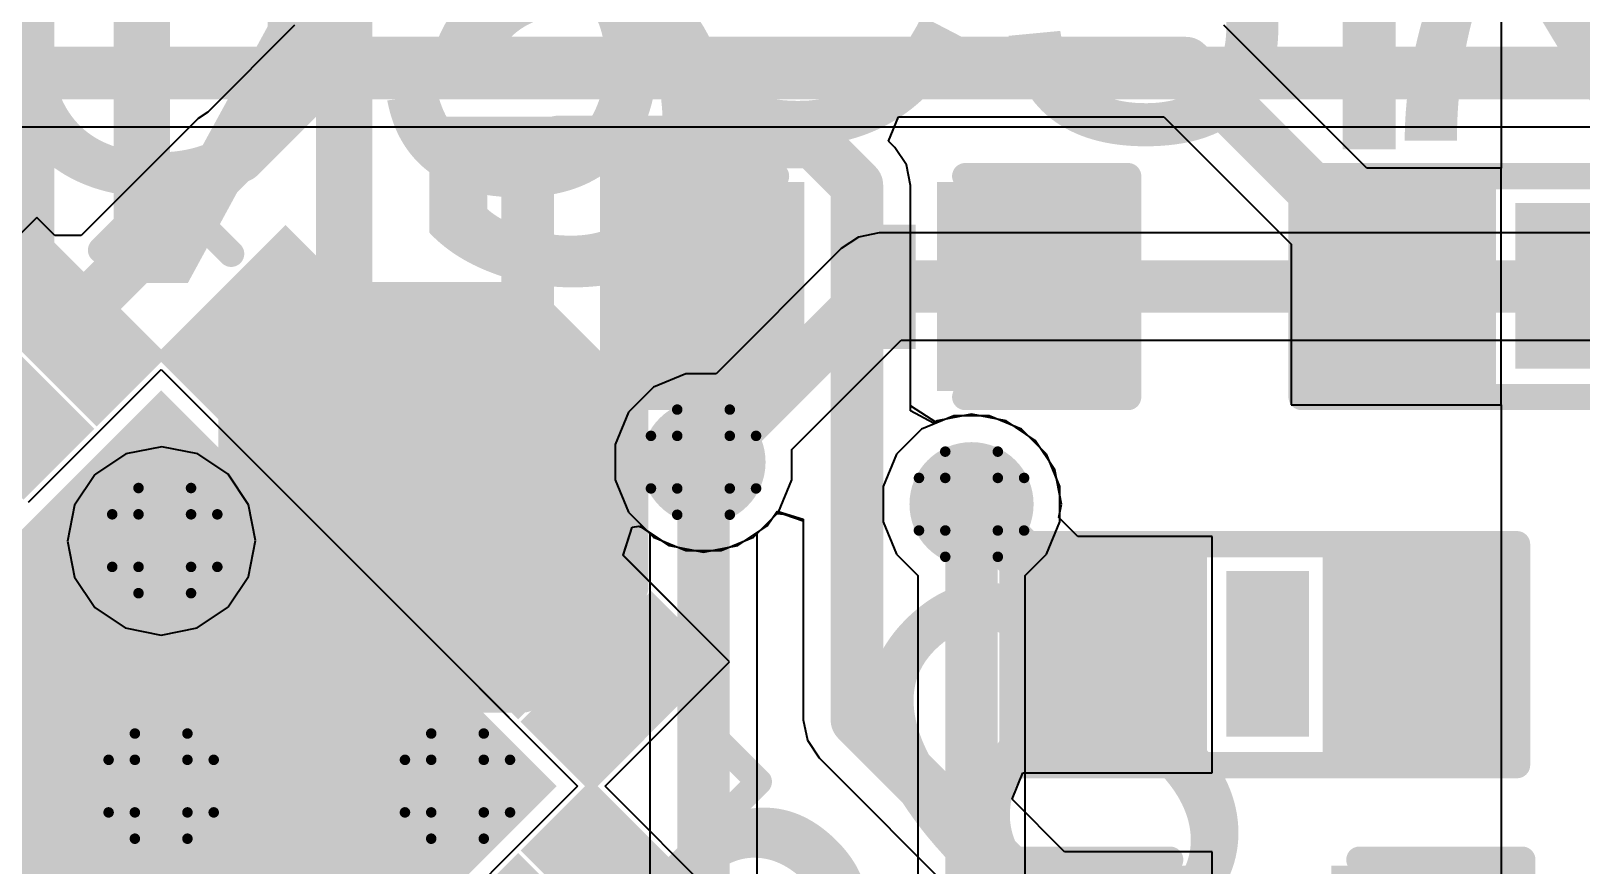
# Model space of a CAD drawing. Header units: inches. Extents: x -1 to 13, y -1.6 to 0.5.
# Drawn here: x 1.553 to 1.848, y 0.0844 to 0.243 of the extents above; entities that cross this region are included whole.
import ezdxf

# ---------------------------------------------------------------- set-up
doc = ezdxf.new("R2010")
doc.units = ezdxf.units.IN
doc.header["$MEASUREMENT"] = 0
for name, color, linetype in [('Bottom Layer', 5, 'Continuous'), ('Bottom Overlay', 54, 'Continuous'), ('Bottom Paste', 16, 'Continuous'), ('Bottom Solder', 6, 'Continuous'), ('Drill Drawing', 1, 'Continuous'), ('Top Glue Points', 56, 'Continuous'), ('Top Layer', 1, 'Continuous'), ('Top Overlay', 2, 'Continuous'), ('Top Paste', 8, 'Continuous'), ('Top Solder', 216, 'Continuous'), ('Via Holes', 16, 'Continuous')]:
    doc.layers.add(name, color=color, linetype=linetype)
doc.styles.add('Arial', font='', dxfattribs={"height": 0.2})
doc.styles.add('Arial_Bold', font='', dxfattribs={"height": 0.2})
doc.styles.get('Arial').set_extended_font_data('Arial')
doc.styles.get('Arial_Bold').set_extended_font_data('Arial', bold=True)

# ---------------------------------------------------------------- blocks, each defined once
blk = doc.blocks.new('CAP_0603_54')
at = {"layer": 'Top Layer'}
for points in [[(-0.015, 0.0175), (-0.015, -0.0175), (-0.045, -0.0175), (-0.045, 0.0175)], [(0.045, 0.0175), (0.045, -0.0175), (0.015, -0.0175), (0.015, 0.0175)]]:
    blk.add_hatch(color=1, dxfattribs=at).paths.add_polyline_path(points)
at = {"layer": 'Top Paste'}
for points in [[(-0.015, 0.0175), (-0.015, -0.0175), (-0.045, -0.0175), (-0.045, 0.0175)], [(0.045, 0.0175), (0.045, -0.0175), (0.015, -0.0175), (0.015, 0.0175)]]:
    blk.add_hatch(color=8, dxfattribs=at).paths.add_polyline_path(points)
at = {"layer": 'Top Solder'}
for points in [[(-0.01264, 0.01986), (-0.01264, -0.01986), (-0.04736, -0.01986), (-0.04736, 0.01986)], [(0.04736, 0.01986), (0.04736, -0.01986), (0.01264, -0.01986), (0.01264, 0.01986)]]:
    blk.add_hatch(color=216, dxfattribs=at).paths.add_polyline_path(points)
at = {"layer": 'Top Overlay', "const_width": 0.005}
for points in [[(-0.049, 0.021), (-0.049, -0.021)], [(-0.018, 0.021), (-0.049, 0.021)], [(0.049, 0.021), (0.018, 0.021)], [(0.049, 0.021), (0.049, -0.021)], [(-0.018, -0.021), (-0.049, -0.021)], [(0.049, -0.021), (0.018, -0.021)]]:
    blk.add_lwpolyline(points, dxfattribs=at)
at = {"layer": 'Top Overlay', "const_width": 0.0025}
for points in [[(-0.05025, 0.021, 1), (-0.04775, 0.021, 1)], [(-0.05025, 0.021, 1), (-0.04775, 0.021, 1)], [(-0.01925, 0.021, 1), (-0.01675, 0.021, 1)], [(0.01675, 0.021, 1), (0.01925, 0.021, 1)], [(0.04775, 0.021, 1), (0.05025, 0.021, 1)], [(0.04775, 0.021, 1), (0.05025, 0.021, 1)], [(-0.05025, -0.021, 1), (-0.04775, -0.021, 1)], [(-0.05025, -0.021, 1), (-0.04775, -0.021, 1)], [(-0.01925, -0.021, 1), (-0.01675, -0.021, 1)], [(0.01675, -0.021, 1), (0.01925, -0.021, 1)], [(0.04775, -0.021, 1), (0.05025, -0.021, 1)], [(0.04775, -0.021, 1), (0.05025, -0.021, 1)]]:
    blk.add_lwpolyline(points, format="xyb", close=True, dxfattribs=at)
blk = doc.blocks.new('CAP_0603_55')
at = {"layer": 'Top Layer'}
for points in [[(-0.015, 0.0175), (-0.015, -0.0175), (-0.045, -0.0175), (-0.045, 0.0175)], [(0.045, 0.0175), (0.045, -0.0175), (0.015, -0.0175), (0.015, 0.0175)]]:
    blk.add_hatch(color=1, dxfattribs=at).paths.add_polyline_path(points)
at = {"layer": 'Top Paste'}
for points in [[(-0.015, 0.0175), (-0.015, -0.0175), (-0.045, -0.0175), (-0.045, 0.0175)], [(0.045, 0.0175), (0.045, -0.0175), (0.015, -0.0175), (0.015, 0.0175)]]:
    blk.add_hatch(color=8, dxfattribs=at).paths.add_polyline_path(points)
at = {"layer": 'Top Solder'}
for points in [[(-0.01264, 0.01986), (-0.01264, -0.01986), (-0.04736, -0.01986), (-0.04736, 0.01986)], [(0.04736, 0.01986), (0.04736, -0.01986), (0.01264, -0.01986), (0.01264, 0.01986)]]:
    blk.add_hatch(color=216, dxfattribs=at).paths.add_polyline_path(points)
at = {"layer": 'Top Overlay', "const_width": 0.005}
for points in [[(-0.049, 0.021), (-0.049, -0.021)], [(-0.018, 0.021), (-0.049, 0.021)], [(0.049, 0.021), (0.018, 0.021)], [(0.049, 0.021), (0.049, -0.021)], [(-0.018, -0.021), (-0.049, -0.021)], [(0.049, -0.021), (0.018, -0.021)]]:
    blk.add_lwpolyline(points, dxfattribs=at)
at = {"layer": 'Top Overlay', "const_width": 0.0025}
for points in [[(-0.05025, 0.021, 1), (-0.04775, 0.021, 1)], [(-0.05025, 0.021, 1), (-0.04775, 0.021, 1)], [(-0.01925, 0.021, 1), (-0.01675, 0.021, 1)], [(0.01675, 0.021, 1), (0.01925, 0.021, 1)], [(0.04775, 0.021, 1), (0.05025, 0.021, 1)], [(0.04775, 0.021, 1), (0.05025, 0.021, 1)], [(-0.05025, -0.021, 1), (-0.04775, -0.021, 1)], [(-0.05025, -0.021, 1), (-0.04775, -0.021, 1)], [(-0.01925, -0.021, 1), (-0.01675, -0.021, 1)], [(0.01675, -0.021, 1), (0.01925, -0.021, 1)], [(0.04775, -0.021, 1), (0.05025, -0.021, 1)], [(0.04775, -0.021, 1), (0.05025, -0.021, 1)]]:
    blk.add_lwpolyline(points, format="xyb", close=True, dxfattribs=at)
blk = doc.blocks.new('TEST_POINT_B_95')
at = {"layer": 'Bottom Layer'}
blk.add_hatch(color=5, dxfattribs=at).paths.add_polyline_path([(0.015, 0.03), (-0.015, 0.03), (-0.03, 0.015), (-0.03, -0.015), (-0.015, -0.03), (0.015, -0.03), (0.03, -0.015), (0.03, 0.015)])
at = {"layer": 'Bottom Paste'}
blk.add_hatch(color=16, dxfattribs=at).paths.add_polyline_path([(0.015, 0.03), (-0.015, 0.03), (-0.03, 0.015), (-0.03, -0.015), (-0.015, -0.03), (0.015, -0.03), (0.03, -0.015), (0.03, 0.015)])
at = {"layer": 'Bottom Solder'}
blk.add_hatch(color=6, dxfattribs=at).paths.add_polyline_path([(0.017, 0.034), (-0.017, 0.034), (-0.034, 0.017), (-0.034, -0.017), (-0.017, -0.034), (0.017, -0.034), (0.034, -0.017), (0.034, 0.017)])
at = {"layer": 'Bottom Overlay', "const_width": 0.00787}
for points in [[(-0.017, 0.037), (-0.037, 0.017)], [(0.017, 0.037), (-0.017, 0.037)], [(0.037, 0.017), (0.017, 0.037)], [(-0.037, 0.017), (-0.037, -0.017)], [(0.037, 0.017), (0.037, -0.017)], [(-0.017, -0.037), (-0.037, -0.017)], [(0.037, -0.017), (0.017, -0.037)], [(0.017, -0.037), (-0.017, -0.037)]]:
    blk.add_lwpolyline(points, dxfattribs=at)
at = {"layer": 'Bottom Overlay', "const_width": 0.00394}
for points in [[(-0.01897, 0.037, 1), (-0.01503, 0.037, 1)], [(-0.01897, 0.037, 1), (-0.01503, 0.037, 1)], [(0.01503, 0.037, 1), (0.01897, 0.037, 1)], [(0.01503, 0.037, 1), (0.01897, 0.037, 1)], [(-0.03897, 0.017, 1), (-0.03503, 0.017, 1)], [(-0.03897, 0.017, 1), (-0.03503, 0.017, 1)], [(0.03503, 0.017, 1), (0.03897, 0.017, 1)], [(0.03503, 0.017, 1), (0.03897, 0.017, 1)], [(-0.03897, -0.017, 1), (-0.03503, -0.017, 1)], [(-0.03897, -0.017, 1), (-0.03503, -0.017, 1)], [(0.03503, -0.017, 1), (0.03897, -0.017, 1)], [(0.03503, -0.017, 1), (0.03897, -0.017, 1)], [(-0.01897, -0.037, 1), (-0.01503, -0.037, 1)], [(-0.01897, -0.037, 1), (-0.01503, -0.037, 1)], [(0.01503, -0.037, 1), (0.01897, -0.037, 1)], [(0.01503, -0.037, 1), (0.01897, -0.037, 1)]]:
    blk.add_lwpolyline(points, format="xyb", close=True, dxfattribs=at)
blk = doc.blocks.new('RES_0603_119')
at = {"layer": 'Top Layer'}
for points in [[(-0.015, 0.0175), (-0.015, -0.0175), (-0.045, -0.0175), (-0.045, 0.0175)], [(0.045, 0.0175), (0.045, -0.0175), (0.015, -0.0175), (0.015, 0.0175)]]:
    blk.add_hatch(color=1, dxfattribs=at).paths.add_polyline_path(points)
at = {"layer": 'Top Paste'}
for points in [[(-0.015, 0.0175), (-0.015, -0.0175), (-0.045, -0.0175), (-0.045, 0.0175)], [(0.045, 0.0175), (0.045, -0.0175), (0.015, -0.0175), (0.015, 0.0175)]]:
    blk.add_hatch(color=8, dxfattribs=at).paths.add_polyline_path(points)
at = {"layer": 'Top Solder'}
for points in [[(-0.011, 0.0215), (-0.011, -0.0215), (-0.049, -0.0215), (-0.049, 0.0215)], [(0.049, 0.0215), (0.049, -0.0215), (0.011, -0.0215), (0.011, 0.0215)]]:
    blk.add_hatch(color=216, dxfattribs=at).paths.add_polyline_path(points)
at = {"layer": 'Top Overlay', "const_width": 0.005}
for points in [[(-0.048, 0.021), (0.048, 0.021)], [(-0.048, -0.021), (-0.048, 0.021)], [(0.048, -0.021), (0.048, 0.021)], [(-0.048, -0.021), (0.048, -0.021)]]:
    blk.add_lwpolyline(points, dxfattribs=at)
at = {"layer": 'Top Overlay', "const_width": 0.0025}
for points in [[(-0.04925, 0.021, 1), (-0.04675, 0.021, 1)], [(-0.04925, 0.021, 1), (-0.04675, 0.021, 1)], [(0.04675, 0.021, 1), (0.04925, 0.021, 1)], [(0.04675, 0.021, 1), (0.04925, 0.021, 1)], [(-0.04925, -0.021, 1), (-0.04675, -0.021, 1)], [(-0.04925, -0.021, 1), (-0.04675, -0.021, 1)], [(0.04675, -0.021, 1), (0.04925, -0.021, 1)], [(0.04675, -0.021, 1), (0.04925, -0.021, 1)]]:
    blk.add_lwpolyline(points, format="xyb", close=True, dxfattribs=at)
blk = doc.blocks.new('RES_0603_120')
at = {"layer": 'Top Layer'}
for points in [[(-0.015, 0.0175), (-0.015, -0.0175), (-0.045, -0.0175), (-0.045, 0.0175)], [(0.045, 0.0175), (0.045, -0.0175), (0.015, -0.0175), (0.015, 0.0175)]]:
    blk.add_hatch(color=1, dxfattribs=at).paths.add_polyline_path(points)
at = {"layer": 'Top Paste'}
for points in [[(-0.015, 0.0175), (-0.015, -0.0175), (-0.045, -0.0175), (-0.045, 0.0175)], [(0.045, 0.0175), (0.045, -0.0175), (0.015, -0.0175), (0.015, 0.0175)]]:
    blk.add_hatch(color=8, dxfattribs=at).paths.add_polyline_path(points)
at = {"layer": 'Top Solder'}
for points in [[(-0.011, 0.0215), (-0.011, -0.0215), (-0.049, -0.0215), (-0.049, 0.0215)], [(0.049, 0.0215), (0.049, -0.0215), (0.011, -0.0215), (0.011, 0.0215)]]:
    blk.add_hatch(color=216, dxfattribs=at).paths.add_polyline_path(points)
at = {"layer": 'Top Overlay', "const_width": 0.005}
for points in [[(0.048, 0.021), (-0.048, 0.021)], [(-0.048, 0.021), (-0.048, -0.021)], [(0.048, 0.021), (0.048, -0.021)], [(0.048, -0.021), (-0.048, -0.021)]]:
    blk.add_lwpolyline(points, dxfattribs=at)
at = {"layer": 'Top Overlay', "const_width": 0.0025}
for points in [[(-0.04925, 0.021, 1), (-0.04675, 0.021, 1)], [(-0.04925, 0.021, 1), (-0.04675, 0.021, 1)], [(0.04675, 0.021, 1), (0.04925, 0.021, 1)], [(0.04675, 0.021, 1), (0.04925, 0.021, 1)], [(-0.04925, -0.021, 1), (-0.04675, -0.021, 1)], [(-0.04925, -0.021, 1), (-0.04675, -0.021, 1)], [(0.04675, -0.021, 1), (0.04925, -0.021, 1)], [(0.04675, -0.021, 1), (0.04925, -0.021, 1)]]:
    blk.add_lwpolyline(points, format="xyb", close=True, dxfattribs=at)
blk = doc.blocks.new('24_QFN__4X4__127')
at = {"layer": 'Top Layer'}
for points in [[(-0.05472, 0.06102), (-0.05472, 0.08819), (-0.0437, 0.08819), (-0.0437, 0.06102)], [(-0.03504, 0.06102), (-0.03504, 0.08819), (-0.02402, 0.08819), (-0.02402, 0.06102)], [(-0.01535, 0.06102), (-0.01535, 0.08819), (-0.00433, 0.08819), (-0.00433, 0.06102)], [(0.00433, 0.06102), (0.00433, 0.08819), (0.01535, 0.08819), (0.01535, 0.06102)], [(0.02402, 0.06102), (0.02402, 0.08819), (0.03504, 0.08819), (0.03504, 0.06102)], [(0.0437, 0.06102), (0.0437, 0.08819), (0.05472, 0.08819), (0.05472, 0.06102)], [(-0.08819, 0.05472), (-0.06102, 0.05472), (-0.06102, 0.0437), (-0.08819, 0.0437)], [(0.06102, 0.05472), (0.08819, 0.05472), (0.08819, 0.0437), (0.06102, 0.0437)], [(-0.04921, -0.04921), (-0.04921, 0.04921), (0.04921, 0.04921), (0.04921, -0.04921)], [(-0.08819, 0.03504), (-0.06102, 0.03504), (-0.06102, 0.02402), (-0.08819, 0.02402)], [(0.06102, 0.03504), (0.08819, 0.03504), (0.08819, 0.02402), (0.06102, 0.02402)], [(-0.08819, 0.01535), (-0.06102, 0.01535), (-0.06102, 0.00433), (-0.08819, 0.00433)], [(0.06102, 0.01535), (0.08819, 0.01535), (0.08819, 0.00433), (0.06102, 0.00433)], [(-0.08819, -0.00433), (-0.06102, -0.00433), (-0.06102, -0.01535), (-0.08819, -0.01535)], [(0.06102, -0.00433), (0.08819, -0.00433), (0.08819, -0.01535), (0.06102, -0.01535)], [(-0.08819, -0.02402), (-0.06102, -0.02402), (-0.06102, -0.03504), (-0.08819, -0.03504)], [(0.06102, -0.02402), (0.08819, -0.02402), (0.08819, -0.03504), (0.06102, -0.03504)], [(-0.08819, -0.0437), (-0.06102, -0.0437), (-0.06102, -0.05472), (-0.08819, -0.05472)], [(0.06102, -0.0437), (0.08819, -0.0437), (0.08819, -0.05472), (0.06102, -0.05472)], [(-0.0437, -0.06102), (-0.0437, -0.08819), (-0.05472, -0.08819), (-0.05472, -0.06102)], [(-0.02402, -0.06102), (-0.02402, -0.08819), (-0.03504, -0.08819), (-0.03504, -0.06102)], [(-0.00433, -0.06102), (-0.00433, -0.08819), (-0.01535, -0.08819), (-0.01535, -0.06102)], [(0.01535, -0.06102), (0.01535, -0.08819), (0.00433, -0.08819), (0.00433, -0.06102)], [(0.03504, -0.06102), (0.03504, -0.08819), (0.02402, -0.08819), (0.02402, -0.06102)], [(0.05472, -0.06102), (0.05472, -0.08819), (0.0437, -0.08819), (0.0437, -0.06102)]]:
    blk.add_hatch(color=1, dxfattribs=at).paths.add_polyline_path(points)
at = {"layer": 'Top Paste'}
for points in [[(-0.05472, 0.06102), (-0.05472, 0.08819), (-0.0437, 0.08819), (-0.0437, 0.06102)], [(-0.03504, 0.06102), (-0.03504, 0.08819), (-0.02402, 0.08819), (-0.02402, 0.06102)], [(-0.01535, 0.06102), (-0.01535, 0.08819), (-0.00433, 0.08819), (-0.00433, 0.06102)], [(0.00433, 0.06102), (0.00433, 0.08819), (0.01535, 0.08819), (0.01535, 0.06102)], [(0.02402, 0.06102), (0.02402, 0.08819), (0.03504, 0.08819), (0.03504, 0.06102)], [(0.0437, 0.06102), (0.0437, 0.08819), (0.05472, 0.08819), (0.05472, 0.06102)], [(-0.08819, 0.05472), (-0.06102, 0.05472), (-0.06102, 0.0437), (-0.08819, 0.0437)], [(0.06102, 0.05472), (0.08819, 0.05472), (0.08819, 0.0437), (0.06102, 0.0437)], [(-0.04921, -0.04921), (-0.04921, 0.04921), (0.04921, 0.04921), (0.04921, -0.04921)], [(-0.08819, 0.03504), (-0.06102, 0.03504), (-0.06102, 0.02402), (-0.08819, 0.02402)], [(0.06102, 0.03504), (0.08819, 0.03504), (0.08819, 0.02402), (0.06102, 0.02402)], [(-0.08819, 0.01535), (-0.06102, 0.01535), (-0.06102, 0.00433), (-0.08819, 0.00433)], [(0.06102, 0.01535), (0.08819, 0.01535), (0.08819, 0.00433), (0.06102, 0.00433)], [(-0.08819, -0.00433), (-0.06102, -0.00433), (-0.06102, -0.01535), (-0.08819, -0.01535)], [(0.06102, -0.00433), (0.08819, -0.00433), (0.08819, -0.01535), (0.06102, -0.01535)], [(-0.08819, -0.02402), (-0.06102, -0.02402), (-0.06102, -0.03504), (-0.08819, -0.03504)], [(0.06102, -0.02402), (0.08819, -0.02402), (0.08819, -0.03504), (0.06102, -0.03504)], [(-0.08819, -0.0437), (-0.06102, -0.0437), (-0.06102, -0.05472), (-0.08819, -0.05472)], [(0.06102, -0.0437), (0.08819, -0.0437), (0.08819, -0.05472), (0.06102, -0.05472)], [(-0.0437, -0.06102), (-0.0437, -0.08819), (-0.05472, -0.08819), (-0.05472, -0.06102)], [(-0.02402, -0.06102), (-0.02402, -0.08819), (-0.03504, -0.08819), (-0.03504, -0.06102)], [(-0.00433, -0.06102), (-0.00433, -0.08819), (-0.01535, -0.08819), (-0.01535, -0.06102)], [(0.01535, -0.06102), (0.01535, -0.08819), (0.00433, -0.08819), (0.00433, -0.06102)], [(0.03504, -0.06102), (0.03504, -0.08819), (0.02402, -0.08819), (0.02402, -0.06102)], [(0.05472, -0.06102), (0.05472, -0.08819), (0.0437, -0.08819), (0.0437, -0.06102)]]:
    blk.add_hatch(color=8, dxfattribs=at).paths.add_polyline_path(points)
at = {"layer": 'Top Solder'}
for points in [[(-0.05872, 0.05702), (-0.05872, 0.09219), (-0.0397, 0.09219), (-0.0397, 0.05702)], [(-0.03904, 0.05702), (-0.03904, 0.09219), (-0.02002, 0.09219), (-0.02002, 0.05702)], [(-0.01935, 0.05702), (-0.01935, 0.09219), (-0.00033, 0.09219), (-0.00033, 0.05702)], [(0.00033, 0.05702), (0.00033, 0.09219), (0.01935, 0.09219), (0.01935, 0.05702)], [(0.02002, 0.05702), (0.02002, 0.09219), (0.03904, 0.09219), (0.03904, 0.05702)], [(0.0397, 0.05702), (0.0397, 0.09219), (0.05872, 0.09219), (0.05872, 0.05702)], [(-0.09219, 0.05872), (-0.05702, 0.05872), (-0.05702, 0.0397), (-0.09219, 0.0397)], [(0.05702, 0.05872), (0.09219, 0.05872), (0.09219, 0.0397), (0.05702, 0.0397)], [(-0.05321, -0.05321), (-0.05321, 0.05321), (0.05321, 0.05321), (0.05321, -0.05321)], [(-0.09219, 0.03904), (-0.05702, 0.03904), (-0.05702, 0.02002), (-0.09219, 0.02002)], [(0.05702, 0.03904), (0.09219, 0.03904), (0.09219, 0.02002), (0.05702, 0.02002)], [(-0.09219, 0.01935), (-0.05702, 0.01935), (-0.05702, 0.00033), (-0.09219, 0.00033)], [(0.05702, 0.01935), (0.09219, 0.01935), (0.09219, 0.00033), (0.05702, 0.00033)], [(-0.09219, -0.00033), (-0.05702, -0.00033), (-0.05702, -0.01935), (-0.09219, -0.01935)], [(0.05702, -0.00033), (0.09219, -0.00033), (0.09219, -0.01935), (0.05702, -0.01935)], [(-0.09219, -0.02002), (-0.05702, -0.02002), (-0.05702, -0.03904), (-0.09219, -0.03904)], [(0.05702, -0.02002), (0.09219, -0.02002), (0.09219, -0.03904), (0.05702, -0.03904)], [(-0.09219, -0.0397), (-0.05702, -0.0397), (-0.05702, -0.05872), (-0.09219, -0.05872)], [(0.05702, -0.0397), (0.09219, -0.0397), (0.09219, -0.05872), (0.05702, -0.05872)], [(-0.0397, -0.05702), (-0.0397, -0.09219), (-0.05872, -0.09219), (-0.05872, -0.05702)], [(-0.02002, -0.05702), (-0.02002, -0.09219), (-0.03904, -0.09219), (-0.03904, -0.05702)], [(-0.00033, -0.05702), (-0.00033, -0.09219), (-0.01935, -0.09219), (-0.01935, -0.05702)], [(0.01935, -0.05702), (0.01935, -0.09219), (0.00033, -0.09219), (0.00033, -0.05702)], [(0.03904, -0.05702), (0.03904, -0.09219), (0.02002, -0.09219), (0.02002, -0.05702)], [(0.05872, -0.05702), (0.05872, -0.09219), (0.0397, -0.09219), (0.0397, -0.05702)]]:
    blk.add_hatch(color=216, dxfattribs=at).paths.add_polyline_path(points)
at = {"layer": 'Top Overlay', "const_width": 0.005}
for points in [[(-0.07983, 0.081), (-0.07983, 0.064)], [(-0.06183, 0.081), (-0.07983, 0.081)], [(0.08017, 0.081), (0.06217, 0.081)], [(0.08017, 0.081), (0.08017, 0.064)], [(-0.07983, -0.064), (-0.07983, -0.081)], [(0.08017, -0.064), (0.08017, -0.081)], [(-0.06183, -0.081), (-0.07983, -0.081)], [(0.08017, -0.081), (0.06217, -0.081)]]:
    blk.add_lwpolyline(points, dxfattribs=at)
at = {"layer": 'Top Overlay'}
for points, const_width in [([(-0.08108, 0.081, 1), (-0.07858, 0.081, 1)], 0.0025), ([(-0.08108, 0.081, 1), (-0.07858, 0.081, 1)], 0.0025), ([(-0.06308, 0.081, 1), (-0.06058, 0.081, 1)], 0.0025), ([(0.06092, 0.081, 1), (0.06342, 0.081, 1)], 0.0025), ([(0.07892, 0.081, 1), (0.08142, 0.081, 1)], 0.0025), ([(0.07892, 0.081, 1), (0.08142, 0.081, 1)], 0.0025), ([(-0.08108, 0.064, 1), (-0.07858, 0.064, 1)], 0.0025), ([(0.07892, 0.064, 1), (0.08142, 0.064, 1)], 0.0025), ([(-0.09776, 0.049, 1), (-0.10224, 0.049, 1)], 0.01), ([(-0.10474, 0.049, 1), (-0.09974, 0.049, 1)], 0.005), ([(-0.10026, 0.049, 1), (-0.09526, 0.049, 1)], 0.005), ([(-0.08108, -0.064, 1), (-0.07858, -0.064, 1)], 0.0025), ([(0.07892, -0.064, 1), (0.08142, -0.064, 1)], 0.0025), ([(-0.08108, -0.081, 1), (-0.07858, -0.081, 1)], 0.0025), ([(-0.08108, -0.081, 1), (-0.07858, -0.081, 1)], 0.0025), ([(-0.06308, -0.081, 1), (-0.06058, -0.081, 1)], 0.0025), ([(0.06092, -0.081, 1), (0.06342, -0.081, 1)], 0.0025), ([(0.07892, -0.081, 1), (0.08142, -0.081, 1)], 0.0025), ([(0.07892, -0.081, 1), (0.08142, -0.081, 1)], 0.0025)]:
    blk.add_lwpolyline(points, format="xyb", close=True, dxfattribs=dict(at, const_width=const_width))

msp = doc.modelspace()

# ---------------------------------------------------------------- hatches: boundary and pattern name
at = {"layer": 'Bottom Layer'}
h = msp.add_hatch(color=5, dxfattribs=at)
edge = h.paths.add_edge_path()
edge.add_arc((1.681, 0.161), 0.01181, 0, 360)
h = msp.add_hatch(color=5, dxfattribs=at)
edge = h.paths.add_edge_path()
edge.add_arc((1.732, 0.153), 0.01181, 0, 360)
h = msp.add_hatch(color=5, dxfattribs=at)
edge = h.paths.add_edge_path()
edge.add_arc((1.57849, 0.14608), 0.01181, 0, 360)
h = msp.add_hatch(color=5, dxfattribs=at)
edge = h.paths.add_edge_path()
edge.add_arc((1.5778, 0.09939), 0.01181, 0, 360)
h = msp.add_hatch(color=5, dxfattribs=at)
edge = h.paths.add_edge_path()
edge.add_arc((1.63419, 0.09939), 0.01181, 0, 360)
at = {"layer": 'Top Glue Points'}
for points in [[(1.83547, 0.21028), (1.83547, 0.17878), (1.85121, 0.17878), (1.85121, 0.21028)], [(1.72134, 0.20615), (1.7056, 0.20615), (1.7056, 0.18253), (1.72134, 0.18253)], [(1.78047, 0.14028), (1.78047, 0.10878), (1.79621, 0.10878), (1.79621, 0.14028)]]:
    msp.add_hatch(color=56, dxfattribs=at).paths.add_polyline_path(points)
at = {"layer": 'Top Layer'}
h = msp.add_hatch(color=1, dxfattribs=at)
edge = h.paths.add_edge_path()
edge.add_arc((1.681, 0.161), 0.01181, 0, 360)
h = msp.add_hatch(color=1, dxfattribs=at)
edge = h.paths.add_edge_path()
edge.add_arc((1.732, 0.153), 0.01181, 0, 360)
h = msp.add_hatch(color=1, dxfattribs=at)
edge = h.paths.add_edge_path()
edge.add_arc((1.57849, 0.14608), 0.01181, 0, 360)
h = msp.add_hatch(color=1, dxfattribs=at)
edge = h.paths.add_edge_path()
edge.add_arc((1.5778, 0.09939), 0.01181, 0, 360)
h = msp.add_hatch(color=1, dxfattribs=at)
edge = h.paths.add_edge_path()
edge.add_arc((1.63419, 0.09939), 0.01181, 0, 360)
at = {"layer": 'Via Holes'}
h = msp.add_hatch(color=7, dxfattribs=at)
edge = h.paths.add_edge_path()
edge.add_arc((1.681, 0.161), 0.00591, 0, 360)
h = msp.add_hatch(color=7, dxfattribs=at)
edge = h.paths.add_edge_path()
edge.add_arc((1.732, 0.153), 0.00591, 0, 360)
h = msp.add_hatch(color=7, dxfattribs=at)
edge = h.paths.add_edge_path()
edge.add_arc((1.57849, 0.14608), 0.00591, 0, 360)
h = msp.add_hatch(color=7, dxfattribs=at)
edge = h.paths.add_edge_path()
edge.add_arc((1.5778, 0.09939), 0.00591, 0, 360)
h = msp.add_hatch(color=7, dxfattribs=at)
edge = h.paths.add_edge_path()
edge.add_arc((1.63419, 0.09939), 0.00591, 0, 360)

# ---------------------------------------------------------------- linework, layer by layer
at = {"layer": 'Bottom Layer'}
for p, q in [((1.49361, 0.2248), (1.99193, 0.2248)), ((1.71049, 0.20382), (1.70719, 0.20161)), ((1.7144, 0.20459), (1.71049, 0.20382)), ((1.89382, 0.20459), (1.7144, 0.20459)), ((1.70719, 0.20161), (1.68339, 0.17781)), ((1.69781, 0.16339), (1.71862, 0.1842)), ((1.71862, 0.1842), (1.89382, 0.1842)), ((1.67766, 0.17781), (1.67148, 0.17525)), ((1.68339, 0.17781), (1.67766, 0.17781)), ((1.67148, 0.17525), (1.66675, 0.17052)), ((1.66675, 0.17052), (1.66419, 0.16434)), ((1.72866, 0.16981), (1.72248, 0.16725)), ((1.73534, 0.16981), (1.72866, 0.16981)), ((1.74152, 0.16725), (1.73534, 0.16981)), ((1.72248, 0.16725), (1.71775, 0.16252)), ((1.74625, 0.16252), (1.74152, 0.16725)), ((1.66419, 0.16434), (1.66419, 0.15766)), ((1.69781, 0.15766), (1.69781, 0.16339)), ((1.71775, 0.16252), (1.71519, 0.15634)), ((1.74881, 0.15634), (1.74625, 0.16252)), ((1.66419, 0.15766), (1.66675, 0.15148)), ((1.69525, 0.15148), (1.69781, 0.15766)), ((1.71519, 0.15634), (1.71519, 0.14966)), ((1.74881, 0.14966), (1.74881, 0.15634)), ((1.66675, 0.15148), (1.6708, 0.14742)), ((1.6912, 0.14742), (1.69525, 0.15148)), ((1.71519, 0.14966), (1.71775, 0.14348)), ((1.74625, 0.14348), (1.74881, 0.14966)), ((1.6708, 0.14742), (1.6708, 0.06907)), ((1.6912, 0.06485), (1.6912, 0.14742)), ((1.71775, 0.14348), (1.7218, 0.13942)), ((1.7422, 0.13942), (1.74625, 0.14348)), ((1.7218, 0.13942), (1.7218, 0.05159)), ((1.7422, 0.04736), (1.7422, 0.13942))]:
    msp.add_line(p, q, dxfattribs=at)
at = {"layer": 'Bottom Layer', "const_width": 0.01}
for points in [[(1.13541, 0.235), (1.99615, 0.235)], [(1.681, 0.161), (1.7144, 0.1944)], [(1.7144, 0.1944), (1.9074, 0.1944)], [(1.681, 0.06485), (1.681, 0.161)], [(1.732, 0.04736), (1.732, 0.153)]]:
    msp.add_lwpolyline(points, dxfattribs=at)
at = {"layer": 'Bottom Layer', "const_width": 0.005}
for points in [[(1.7119, 0.1944, 1), (1.7169, 0.1944, 1)], [(1.7119, 0.1944, 1), (1.7169, 0.1944, 1)], [(1.6785, 0.161, 1), (1.6835, 0.161, 1)], [(1.6785, 0.161, 1), (1.6835, 0.161, 1)], [(1.7295, 0.153, 1), (1.7345, 0.153, 1)]]:
    msp.add_lwpolyline(points, format="xyb", close=True, dxfattribs=at)
at = {"layer": 'Drill Drawing', "const_width": 0.002}
for points in [[(1.676, 0.166), (1.676, 0.171)], [(1.676, 0.171), (1.686, 0.171)], [(1.686, 0.166), (1.686, 0.171)], [(1.671, 0.156), (1.671, 0.166)], [(1.671, 0.166), (1.676, 0.166)], [(1.686, 0.166), (1.691, 0.166)], [(1.691, 0.156), (1.691, 0.166)], [(1.727, 0.158), (1.727, 0.163)], [(1.727, 0.163), (1.737, 0.163)], [(1.737, 0.158), (1.737, 0.163)], [(1.57349, 0.15108), (1.57349, 0.15608)], [(1.57349, 0.15608), (1.58349, 0.15608)], [(1.58349, 0.15108), (1.58349, 0.15608)], [(1.671, 0.156), (1.676, 0.156)], [(1.676, 0.151), (1.676, 0.156)], [(1.686, 0.156), (1.691, 0.156)], [(1.686, 0.151), (1.686, 0.156)], [(1.722, 0.148), (1.722, 0.158)], [(1.722, 0.158), (1.727, 0.158)], [(1.737, 0.158), (1.742, 0.158)], [(1.742, 0.148), (1.742, 0.158)], [(1.56849, 0.14108), (1.56849, 0.15108)], [(1.56849, 0.15108), (1.57349, 0.15108)], [(1.58349, 0.15108), (1.58849, 0.15108)], [(1.58849, 0.14108), (1.58849, 0.15108)], [(1.676, 0.151), (1.686, 0.151)], [(1.722, 0.148), (1.727, 0.148)], [(1.727, 0.143), (1.727, 0.148)], [(1.737, 0.148), (1.742, 0.148)], [(1.737, 0.143), (1.737, 0.148)], [(1.56849, 0.14108), (1.57349, 0.14108)], [(1.57349, 0.13608), (1.57349, 0.14108)], [(1.58349, 0.14108), (1.58849, 0.14108)], [(1.58349, 0.13608), (1.58349, 0.14108)], [(1.727, 0.143), (1.737, 0.143)], [(1.57349, 0.13608), (1.58349, 0.13608)], [(1.5728, 0.10439), (1.5728, 0.10939)], [(1.5728, 0.10939), (1.5828, 0.10939)], [(1.5828, 0.10439), (1.5828, 0.10939)], [(1.62919, 0.10439), (1.62919, 0.10939)], [(1.62919, 0.10939), (1.63919, 0.10939)], [(1.63919, 0.10439), (1.63919, 0.10939)], [(1.5678, 0.09439), (1.5678, 0.10439)], [(1.5678, 0.10439), (1.5728, 0.10439)], [(1.5828, 0.10439), (1.5878, 0.10439)], [(1.5878, 0.09439), (1.5878, 0.10439)], [(1.62419, 0.09439), (1.62419, 0.10439)], [(1.62419, 0.10439), (1.62919, 0.10439)], [(1.63919, 0.10439), (1.64419, 0.10439)], [(1.64419, 0.09439), (1.64419, 0.10439)], [(1.5678, 0.09439), (1.5728, 0.09439)], [(1.5728, 0.08939), (1.5728, 0.09439)], [(1.5828, 0.09439), (1.5878, 0.09439)], [(1.5828, 0.08939), (1.5828, 0.09439)], [(1.62419, 0.09439), (1.62919, 0.09439)], [(1.62919, 0.08939), (1.62919, 0.09439)], [(1.63919, 0.09439), (1.64419, 0.09439)], [(1.63919, 0.08939), (1.63919, 0.09439)], [(1.5728, 0.08939), (1.5828, 0.08939)], [(1.62919, 0.08939), (1.63919, 0.08939)]]:
    msp.add_lwpolyline(points, dxfattribs=at)
at = {"layer": 'Drill Drawing', "const_width": 0.001}
for points in [[(1.6755, 0.171, 1), (1.6765, 0.171, 1)], [(1.6755, 0.171, 1), (1.6765, 0.171, 1)], [(1.6855, 0.171, 1), (1.6865, 0.171, 1)], [(1.6855, 0.171, 1), (1.6865, 0.171, 1)], [(1.6705, 0.166, 1), (1.6715, 0.166, 1)], [(1.6705, 0.166, 1), (1.6715, 0.166, 1)], [(1.6755, 0.166, 1), (1.6765, 0.166, 1)], [(1.6755, 0.166, 1), (1.6765, 0.166, 1)], [(1.6855, 0.166, 1), (1.6865, 0.166, 1)], [(1.6855, 0.166, 1), (1.6865, 0.166, 1)], [(1.6905, 0.166, 1), (1.6915, 0.166, 1)], [(1.6905, 0.166, 1), (1.6915, 0.166, 1)], [(1.7265, 0.163, 1), (1.7275, 0.163, 1)], [(1.7265, 0.163, 1), (1.7275, 0.163, 1)], [(1.7365, 0.163, 1), (1.7375, 0.163, 1)], [(1.7365, 0.163, 1), (1.7375, 0.163, 1)], [(1.57299, 0.15608, 1), (1.57399, 0.15608, 1)], [(1.57299, 0.15608, 1), (1.57399, 0.15608, 1)], [(1.58299, 0.15608, 1), (1.58399, 0.15608, 1)], [(1.58299, 0.15608, 1), (1.58399, 0.15608, 1)], [(1.6705, 0.156, 1), (1.6715, 0.156, 1)], [(1.6705, 0.156, 1), (1.6715, 0.156, 1)], [(1.6755, 0.156, 1), (1.6765, 0.156, 1)], [(1.6755, 0.156, 1), (1.6765, 0.156, 1)], [(1.6855, 0.156, 1), (1.6865, 0.156, 1)], [(1.6855, 0.156, 1), (1.6865, 0.156, 1)], [(1.6905, 0.156, 1), (1.6915, 0.156, 1)], [(1.6905, 0.156, 1), (1.6915, 0.156, 1)], [(1.7215, 0.158, 1), (1.7225, 0.158, 1)], [(1.7215, 0.158, 1), (1.7225, 0.158, 1)], [(1.7265, 0.158, 1), (1.7275, 0.158, 1)], [(1.7265, 0.158, 1), (1.7275, 0.158, 1)], [(1.7365, 0.158, 1), (1.7375, 0.158, 1)], [(1.7365, 0.158, 1), (1.7375, 0.158, 1)], [(1.7415, 0.158, 1), (1.7425, 0.158, 1)], [(1.7415, 0.158, 1), (1.7425, 0.158, 1)], [(1.56799, 0.15108, 1), (1.56899, 0.15108, 1)], [(1.56799, 0.15108, 1), (1.56899, 0.15108, 1)], [(1.57299, 0.15108, 1), (1.57399, 0.15108, 1)], [(1.57299, 0.15108, 1), (1.57399, 0.15108, 1)], [(1.58299, 0.15108, 1), (1.58399, 0.15108, 1)], [(1.58299, 0.15108, 1), (1.58399, 0.15108, 1)], [(1.58799, 0.15108, 1), (1.58899, 0.15108, 1)], [(1.58799, 0.15108, 1), (1.58899, 0.15108, 1)], [(1.6755, 0.151, 1), (1.6765, 0.151, 1)], [(1.6755, 0.151, 1), (1.6765, 0.151, 1)], [(1.6855, 0.151, 1), (1.6865, 0.151, 1)], [(1.6855, 0.151, 1), (1.6865, 0.151, 1)], [(1.7215, 0.148, 1), (1.7225, 0.148, 1)], [(1.7215, 0.148, 1), (1.7225, 0.148, 1)], [(1.7265, 0.148, 1), (1.7275, 0.148, 1)], [(1.7265, 0.148, 1), (1.7275, 0.148, 1)], [(1.7365, 0.148, 1), (1.7375, 0.148, 1)], [(1.7365, 0.148, 1), (1.7375, 0.148, 1)], [(1.7415, 0.148, 1), (1.7425, 0.148, 1)], [(1.7415, 0.148, 1), (1.7425, 0.148, 1)], [(1.56799, 0.14108, 1), (1.56899, 0.14108, 1)], [(1.56799, 0.14108, 1), (1.56899, 0.14108, 1)], [(1.57299, 0.14108, 1), (1.57399, 0.14108, 1)], [(1.57299, 0.14108, 1), (1.57399, 0.14108, 1)], [(1.58299, 0.14108, 1), (1.58399, 0.14108, 1)], [(1.58299, 0.14108, 1), (1.58399, 0.14108, 1)], [(1.58799, 0.14108, 1), (1.58899, 0.14108, 1)], [(1.58799, 0.14108, 1), (1.58899, 0.14108, 1)], [(1.7265, 0.143, 1), (1.7275, 0.143, 1)], [(1.7265, 0.143, 1), (1.7275, 0.143, 1)], [(1.7365, 0.143, 1), (1.7375, 0.143, 1)], [(1.7365, 0.143, 1), (1.7375, 0.143, 1)], [(1.57299, 0.13608, 1), (1.57399, 0.13608, 1)], [(1.57299, 0.13608, 1), (1.57399, 0.13608, 1)], [(1.58299, 0.13608, 1), (1.58399, 0.13608, 1)], [(1.58299, 0.13608, 1), (1.58399, 0.13608, 1)], [(1.5723, 0.10939, 1), (1.5733, 0.10939, 1)], [(1.5723, 0.10939, 1), (1.5733, 0.10939, 1)], [(1.5823, 0.10939, 1), (1.5833, 0.10939, 1)], [(1.5823, 0.10939, 1), (1.5833, 0.10939, 1)], [(1.62869, 0.10939, 1), (1.62969, 0.10939, 1)], [(1.62869, 0.10939, 1), (1.62969, 0.10939, 1)], [(1.63869, 0.10939, 1), (1.63969, 0.10939, 1)], [(1.63869, 0.10939, 1), (1.63969, 0.10939, 1)], [(1.5673, 0.10439, 1), (1.5683, 0.10439, 1)], [(1.5673, 0.10439, 1), (1.5683, 0.10439, 1)], [(1.5723, 0.10439, 1), (1.5733, 0.10439, 1)], [(1.5723, 0.10439, 1), (1.5733, 0.10439, 1)], [(1.5823, 0.10439, 1), (1.5833, 0.10439, 1)], [(1.5823, 0.10439, 1), (1.5833, 0.10439, 1)], [(1.5873, 0.10439, 1), (1.5883, 0.10439, 1)], [(1.5873, 0.10439, 1), (1.5883, 0.10439, 1)], [(1.62369, 0.10439, 1), (1.62469, 0.10439, 1)], [(1.62369, 0.10439, 1), (1.62469, 0.10439, 1)], [(1.62869, 0.10439, 1), (1.62969, 0.10439, 1)], [(1.62869, 0.10439, 1), (1.62969, 0.10439, 1)], [(1.63869, 0.10439, 1), (1.63969, 0.10439, 1)], [(1.63869, 0.10439, 1), (1.63969, 0.10439, 1)], [(1.64369, 0.10439, 1), (1.64469, 0.10439, 1)], [(1.64369, 0.10439, 1), (1.64469, 0.10439, 1)], [(1.5673, 0.09439, 1), (1.5683, 0.09439, 1)], [(1.5673, 0.09439, 1), (1.5683, 0.09439, 1)], [(1.5723, 0.09439, 1), (1.5733, 0.09439, 1)], [(1.5723, 0.09439, 1), (1.5733, 0.09439, 1)], [(1.5823, 0.09439, 1), (1.5833, 0.09439, 1)], [(1.5823, 0.09439, 1), (1.5833, 0.09439, 1)], [(1.5873, 0.09439, 1), (1.5883, 0.09439, 1)], [(1.5873, 0.09439, 1), (1.5883, 0.09439, 1)], [(1.62369, 0.09439, 1), (1.62469, 0.09439, 1)], [(1.62369, 0.09439, 1), (1.62469, 0.09439, 1)], [(1.62869, 0.09439, 1), (1.62969, 0.09439, 1)], [(1.62869, 0.09439, 1), (1.62969, 0.09439, 1)], [(1.63869, 0.09439, 1), (1.63969, 0.09439, 1)], [(1.63869, 0.09439, 1), (1.63969, 0.09439, 1)], [(1.64369, 0.09439, 1), (1.64469, 0.09439, 1)], [(1.64369, 0.09439, 1), (1.64469, 0.09439, 1)], [(1.5723, 0.08939, 1), (1.5733, 0.08939, 1)], [(1.5723, 0.08939, 1), (1.5733, 0.08939, 1)], [(1.5823, 0.08939, 1), (1.5833, 0.08939, 1)], [(1.5823, 0.08939, 1), (1.5833, 0.08939, 1)], [(1.62869, 0.08939, 1), (1.62969, 0.08939, 1)], [(1.62869, 0.08939, 1), (1.62969, 0.08939, 1)], [(1.63869, 0.08939, 1), (1.63969, 0.08939, 1)], [(1.63869, 0.08939, 1), (1.63969, 0.08939, 1)]]:
    msp.add_lwpolyline(points, format="xyb", close=True, dxfattribs=at)
at = {"layer": 'Top Layer'}
for p, q in [((1.8328, 0.2548), (1.8328, 0.21689)), ((1.60319, 0.2441), (1.58668, 0.22759)), ((1.60319, 0.2441), (1.58668, 0.22759)), ((1.80722, 0.21689), (1.78001, 0.2441)), ((1.80722, 0.21689), (1.78001, 0.2441)), ((1.58668, 0.22759), (1.58484, 0.22636)), ((1.58668, 0.22759), (1.58484, 0.22636)), ((1.58484, 0.22636), (1.56257, 0.20409)), ((1.58484, 0.22636), (1.56257, 0.20409)), ((1.58484, 0.22636), (1.58484, 0.22636)), ((1.58484, 0.22636), (1.58484, 0.22636)), ((1.58484, 0.22636), (1.58484, 0.22636)), ((1.58484, 0.22636), (1.58484, 0.22636)), ((1.71618, 0.22207), (1.71809, 0.22669)), ((1.71618, 0.22207), (1.71809, 0.22669)), ((1.71809, 0.22669), (1.76858, 0.22669)), ((1.71809, 0.22669), (1.76858, 0.22669)), ((1.76858, 0.22669), (1.7928, 0.20247)), ((1.76858, 0.22669), (1.7928, 0.20247)), ((1.7174, 0.22085), (1.71618, 0.22207)), ((1.7174, 0.22085), (1.71618, 0.22207)), ((1.71961, 0.21754), (1.7174, 0.22085)), ((1.71961, 0.21754), (1.7174, 0.22085)), ((1.72038, 0.21364), (1.71961, 0.21754)), ((1.72038, 0.21364), (1.71961, 0.21754)), ((1.8328, 0.21689), (1.80722, 0.21689)), ((1.8328, 0.21689), (1.80722, 0.21689)), ((1.8328, 0.17189), (1.8328, 0.21689)), ((1.72038, 0.17169), (1.72038, 0.21364)), ((1.72038, 0.17076), (1.72038, 0.21364)), ((1.55414, 0.20752), (1.53999, 0.19337)), ((1.55414, 0.20752), (1.53999, 0.19337)), ((1.55757, 0.20409), (1.55414, 0.20752)), ((1.55757, 0.20409), (1.55414, 0.20752)), ((1.56257, 0.20409), (1.55757, 0.20409)), ((1.56257, 0.20409), (1.55757, 0.20409)), ((1.7928, 0.20247), (1.7928, 0.17189)), ((1.7928, 0.20247), (1.7928, 0.17189)), ((1.55258, 0.1534), (1.5778, 0.17862)), ((1.56555, 0.16637), (1.5778, 0.17862)), ((1.5778, 0.17862), (1.60302, 0.1534)), ((1.5778, 0.17862), (1.5891, 0.16732)), ((1.72538, 0.16846), (1.72038, 0.17169)), ((1.7928, 0.17189), (1.8328, 0.17189)), ((1.7928, 0.17189), (1.8328, 0.17189)), ((1.8328, 0.17189), (1.8328, 0.10282)), ((1.72479, 0.1684), (1.72038, 0.17076)), ((1.72544, 0.16884), (1.72479, 0.1684)), ((1.72866, 0.16981), (1.72538, 0.16846)), ((1.732, 0.17014), (1.72544, 0.16884)), ((1.73534, 0.16981), (1.72866, 0.16981)), ((1.73856, 0.16884), (1.732, 0.17014)), ((1.74152, 0.16725), (1.73534, 0.16981)), ((1.74412, 0.16512), (1.73856, 0.16884)), ((1.55258, 0.1534), (1.56555, 0.16637)), ((1.5891, 0.16732), (1.59005, 0.16637)), ((1.59005, 0.16637), (1.60302, 0.1534)), ((1.74625, 0.16252), (1.74152, 0.16725)), ((1.57109, 0.16256), (1.5653, 0.1587)), ((1.57792, 0.16392), (1.57109, 0.16256)), ((1.58475, 0.16256), (1.57792, 0.16392)), ((1.59054, 0.1587), (1.58475, 0.16256)), ((1.74784, 0.15956), (1.74412, 0.16512)), ((1.74881, 0.15634), (1.74625, 0.16252)), ((1.74914, 0.153), (1.74784, 0.15956)), ((1.56518, 0.15858), (1.56132, 0.15279)), ((1.5653, 0.1587), (1.56518, 0.15858)), ((1.5944, 0.15291), (1.59054, 0.1587)), ((1.74881, 0.1503), (1.74881, 0.15634)), ((1.60302, 0.1534), (1.63086, 0.12556)), ((1.60302, 0.1534), (1.60397, 0.15245)), ((1.56132, 0.15279), (1.55996, 0.14596)), ((1.59576, 0.14608), (1.5944, 0.15291)), ((1.60397, 0.15245), (1.61694, 0.13948)), ((1.69052, 0.14675), (1.69499, 0.15122)), ((1.69312, 0.14888), (1.69499, 0.15168)), ((1.69499, 0.15168), (1.69999, 0.15017)), ((1.69499, 0.15122), (1.69629, 0.15112)), ((1.69629, 0.15112), (1.69999, 0.14986)), ((1.74864, 0.15047), (1.74914, 0.153)), ((1.75222, 0.14689), (1.74864, 0.15047)), ((1.66568, 0.1433), (1.66743, 0.14862)), ((1.66574, 0.14324), (1.66743, 0.14862)), ((1.66743, 0.14862), (1.66933, 0.1489)), ((1.66743, 0.14862), (1.66861, 0.14883)), ((1.66861, 0.14883), (1.66923, 0.14865)), ((1.66923, 0.14865), (1.67444, 0.14516)), ((1.66933, 0.1489), (1.67148, 0.14675)), ((1.68756, 0.14516), (1.69312, 0.14888)), ((1.69999, 0.15017), (1.69999, 0.112)), ((1.69999, 0.14986), (1.69999, 0.112)), ((1.75222, 0.14689), (1.74881, 0.1503)), ((1.55996, 0.14596), (1.56132, 0.13913)), ((1.5944, 0.13925), (1.59576, 0.14608)), ((1.67148, 0.14675), (1.67766, 0.14419)), ((1.67444, 0.14516), (1.681, 0.14386)), ((1.681, 0.14386), (1.68756, 0.14516)), ((1.68434, 0.14419), (1.69052, 0.14675)), ((1.7778, 0.14689), (1.75222, 0.14689)), ((1.7778, 0.14689), (1.75222, 0.14689)), ((1.7778, 0.10189), (1.7778, 0.14689)), ((1.7778, 0.10189), (1.7778, 0.14689)), ((1.68593, 0.12305), (1.66568, 0.1433)), ((1.68593, 0.12305), (1.66574, 0.14324)), ((1.67766, 0.14419), (1.68434, 0.14419)), ((1.56132, 0.13913), (1.56518, 0.13334)), ((1.59054, 0.13346), (1.5944, 0.13925)), ((1.61694, 0.13948), (1.61789, 0.13853)), ((1.61789, 0.13853), (1.63086, 0.12556)), ((1.56518, 0.13334), (1.57097, 0.12948)), ((1.58463, 0.12948), (1.59042, 0.13334)), ((1.59042, 0.13334), (1.59054, 0.13346)), ((1.57097, 0.12948), (1.5778, 0.12812)), ((1.5778, 0.12812), (1.58463, 0.12948)), ((1.63086, 0.12556), (1.65703, 0.09939)), ((1.63086, 0.12556), (1.63181, 0.12461)), ((1.63181, 0.12461), (1.64478, 0.11164)), ((1.66226, 0.09939), (1.68593, 0.12305)), ((1.66226, 0.09939), (1.68593, 0.12305)), ((1.64478, 0.11164), (1.64573, 0.11069)), ((1.64573, 0.11069), (1.65703, 0.09939)), ((1.69999, 0.112), (1.70077, 0.1081)), ((1.69999, 0.112), (1.70077, 0.1081)), ((1.70077, 0.1081), (1.70298, 0.10479)), ((1.70077, 0.1081), (1.70298, 0.10479)), ((1.70298, 0.10479), (1.7378, 0.06997)), ((1.70298, 0.10479), (1.7378, 0.06997)), ((1.73972, 0.09689), (1.74179, 0.10189)), ((1.73972, 0.09689), (1.74179, 0.10189)), ((1.74179, 0.10189), (1.7778, 0.10189)), ((1.74179, 0.10189), (1.7778, 0.10189)), ((1.8328, 0.10282), (1.8328, 0.03122)), ((1.65703, 0.09939), (1.64573, 0.08809)), ((1.65703, 0.09939), (1.64573, 0.08809)), ((1.68593, 0.07573), (1.66226, 0.09939)), ((1.68593, 0.07573), (1.66226, 0.09939)), ((1.74972, 0.08689), (1.73972, 0.09689)), ((1.74972, 0.08689), (1.73972, 0.09689)), ((1.64573, 0.08809), (1.63086, 0.07322)), ((1.64573, 0.08809), (1.63086, 0.07322)), ((1.64573, 0.08809), (1.64573, 0.08809)), ((1.7778, 0.08689), (1.74972, 0.08689)), ((1.7778, 0.08689), (1.74972, 0.08689)), ((1.7778, 0.04189), (1.7778, 0.08689)), ((1.7778, 0.04189), (1.7778, 0.08689))]:
    msp.add_line(p, q, dxfattribs=at)
for points, const_width in [([(1.59266, 0.21915), (1.6104, 0.23689)], 0.01), ([(1.6104, 0.23689), (1.7728, 0.23689)], 0.01), ([(1.7728, 0.23689), (1.78036, 0.22933)], 0.01), ([(1.78036, 0.22933), (1.8128, 0.19689)], 0.01), ([(1.55984, 0.18694), (1.59205, 0.21915)], 0.01), ([(1.59205, 0.21915), (1.59266, 0.21915)], 0.01), ([(1.64754, 0.21603), (1.65339, 0.22189)], 0.01), ([(1.65339, 0.22189), (1.70194, 0.22189)], 0.01), ([(1.70194, 0.22189), (1.71019, 0.21364)], 0.01), ([(1.64754, 0.18305), (1.64754, 0.21603)], 0.01), ([(1.71019, 0.112), (1.71019, 0.21364)], 0.01), ([(1.8128, 0.19439), (1.8128, 0.19689)], 0.01), ([(1.681, 0.19259), (1.6828, 0.19439)], 0.01), ([(1.681, 0.161), (1.681, 0.19259)], 0.01), ([(1.62359, 0.1591), (1.64754, 0.18305)], 0.01), ([(1.63751, 0.14518), (1.65333, 0.161)], 0.01), ([(1.65333, 0.161), (1.681, 0.161)], 0.01), ([(1.62254, 0.15805), (1.62359, 0.1591)], 0.01), ([(1.5778, 0.14596), (1.57792, 0.14608)], 0.025), ([(1.732, 0.15269), (1.7578, 0.12689)], 0.01), ([(1.7578, 0.12439), (1.7578, 0.12689)], 0.01), ([(1.71019, 0.112), (1.7453, 0.07689)], 0.01)]:
    msp.add_lwpolyline(points, dxfattribs=dict(at, const_width=const_width))
for points, const_width in [([(1.6079, 0.23689, 1), (1.6129, 0.23689, 1)], 0.005), ([(1.6079, 0.23689, 1), (1.6129, 0.23689, 1)], 0.005), ([(1.7703, 0.23689, 1), (1.7753, 0.23689, 1)], 0.005), ([(1.7703, 0.23689, 1), (1.7753, 0.23689, 1)], 0.005), ([(1.77786, 0.22933, 1), (1.78286, 0.22933, 1)], 0.005), ([(1.77786, 0.22933, 1), (1.78286, 0.22933, 1)], 0.005), ([(1.58955, 0.21915, 1), (1.59455, 0.21915, 1)], 0.005), ([(1.58955, 0.21915, 1), (1.59455, 0.21915, 1)], 0.005), ([(1.59016, 0.21915, 1), (1.59516, 0.21915, 1)], 0.005), ([(1.59016, 0.21915, 1), (1.59516, 0.21915, 1)], 0.005), ([(1.65089, 0.22189, 1), (1.65589, 0.22189, 1)], 0.005), ([(1.65089, 0.22189, 1), (1.65589, 0.22189, 1)], 0.005), ([(1.69944, 0.22189, 1), (1.70444, 0.22189, 1)], 0.005), ([(1.69944, 0.22189, 1), (1.70444, 0.22189, 1)], 0.005), ([(1.64504, 0.21603, 1), (1.65004, 0.21603, 1)], 0.005), ([(1.64504, 0.21603, 1), (1.65004, 0.21603, 1)], 0.005), ([(1.70769, 0.21364, 1), (1.71269, 0.21364, 1)], 0.005), ([(1.70769, 0.21364, 1), (1.71269, 0.21364, 1)], 0.005), ([(1.8103, 0.19689, 1), (1.8153, 0.19689, 1)], 0.005), ([(1.8103, 0.19689, 1), (1.8153, 0.19689, 1)], 0.005), ([(1.6803, 0.19439, 1), (1.6853, 0.19439, 1)], 0.005), ([(1.8103, 0.19439, 1), (1.8153, 0.19439, 1)], 0.005), ([(1.6785, 0.19259, 1), (1.6835, 0.19259, 1)], 0.005), ([(1.6785, 0.19259, 1), (1.6835, 0.19259, 1)], 0.005), ([(1.55734, 0.18694, 1), (1.56234, 0.18694, 1)], 0.005), ([(1.64504, 0.18305, 1), (1.65004, 0.18305, 1)], 0.005), ([(1.64504, 0.18305, 1), (1.65004, 0.18305, 1)], 0.005), ([(1.65083, 0.161, 1), (1.65583, 0.161, 1)], 0.005), ([(1.65083, 0.161, 1), (1.65583, 0.161, 1)], 0.005), ([(1.6785, 0.161, 1), (1.6835, 0.161, 1)], 0.005), ([(1.6785, 0.161, 1), (1.6835, 0.161, 1)], 0.005), ([(1.62004, 0.15805, 1), (1.62504, 0.15805, 1)], 0.005), ([(1.62109, 0.1591, 1), (1.62609, 0.1591, 1)], 0.005), ([(1.62109, 0.1591, 1), (1.62609, 0.1591, 1)], 0.005), ([(1.57155, 0.14596, 1), (1.58405, 0.14596, 1)], 0.0125), ([(1.57167, 0.14608, 1), (1.58417, 0.14608, 1)], 0.0125), ([(1.7295, 0.15269, 1), (1.7345, 0.15269, 1)], 0.005), ([(1.63501, 0.14518, 1), (1.64001, 0.14518, 1)], 0.005), ([(1.7553, 0.12689, 1), (1.7603, 0.12689, 1)], 0.005), ([(1.7553, 0.12689, 1), (1.7603, 0.12689, 1)], 0.005), ([(1.7553, 0.12439, 1), (1.7603, 0.12439, 1)], 0.005), ([(1.70769, 0.112, 1), (1.71269, 0.112, 1)], 0.005), ([(1.70769, 0.112, 1), (1.71269, 0.112, 1)], 0.005)]:
    msp.add_lwpolyline(points, format="xyb", close=True, dxfattribs=dict(at, const_width=const_width))

# ---------------------------------------------------------------- block references
for name, p, rotation in [('24_QFN__4X4__127', (1.5778, 0.09939), 135), ('CAP_0603_54', (1.7128, 0.19439), 180), ('RES_0603_120', (1.8428, 0.19439), 180), ('TEST_POINT_B_95', (1.62959, 0.15431), 180), ('CAP_0603_55', (1.7878, 0.06439), 180)]:
    msp.add_blockref(name, p, dxfattribs=dict(rotation=rotation))
msp.add_blockref('RES_0603_119', (1.7878, 0.12439))

# ---------------------------------------------------------------- texts
at = {"layer": 'Bottom Overlay', "style": 'Arial_Bold', "text_generation_flag": 2}
msp.add_text('GND', height=0.06, rotation=360, dxfattribs=at).set_placement((1.6888, 0.19509))
at = {"layer": 'Top Overlay', "style": 'Arial'}
for s, p in [('C37', (1.65675, 0.22217)), ('R26', (1.79373, 0.22047)), ('U5', (1.53831, 0.21247))]:
    msp.add_text(s, height=0.0775, dxfattribs=at).set_placement(p)
msp.add_text('C36', height=0.0775, rotation=45, dxfattribs=at).set_placement((1.65446, -0.04517))

doc.saveas('drawing.dxf')
